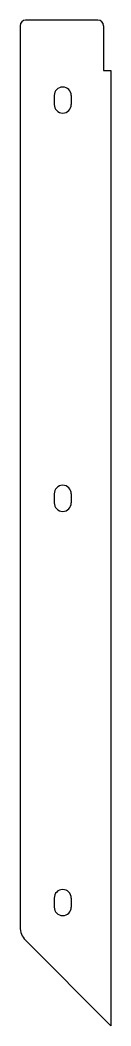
# Model space of a CAD drawing. Extents: x 1 to 50, y 3 to 544.
import ezdxf

# ---------------------------------------------------------------- set-up
doc = ezdxf.new("R2010")
doc.units = 0
doc.layers.get('0').update_dxf_attribs({"linetype": 'CONTINUOUS'})

msp = doc.modelspace()

# ---------------------------------------------------------------- linework, layer by layer
for p, q in [((1.2, 540.74), (1.2, 56.63)), ((43.2, 543.74), (4.2, 543.74)), ((46.2, 540.74), (46.2, 516.74)), ((46.2, 516.74), (50.2, 516.74)), ((50.2, 516.74), (50.2, 3.49)), ((19.6, 503.21), (19.6, 498.41)), ((28.8, 503.21), (28.8, 498.41)), ((19.6, 289.26), (19.6, 284.46)), ((28.8, 289.26), (28.8, 284.46)), ((19.6, 72.14), (19.6, 67.34)), ((28.8, 72.14), (28.8, 67.34)), ((50.2, 3.49), (4.13, 49.56))]:
    msp.add_line(p, q)
for centre, radius, start, end in [((4.2, 540.74), 3, 90, 180), ((43.2, 540.74), 3, 0, 90), ((24.2, 503.21), 4.6, 0, 180), ((24.2, 498.41), 4.6, 180, 0), ((24.2, 289.26), 4.6, 0, 180), ((24.2, 284.46), 4.6, 180, 0), ((24.2, 72.14), 4.6, 0, 180), ((24.2, 67.34), 4.6, 180, 0), ((11.2, 56.63), 10, 180, 225)]:
    msp.add_arc(centre, radius, start, end)

doc.saveas('drawing.dxf')
